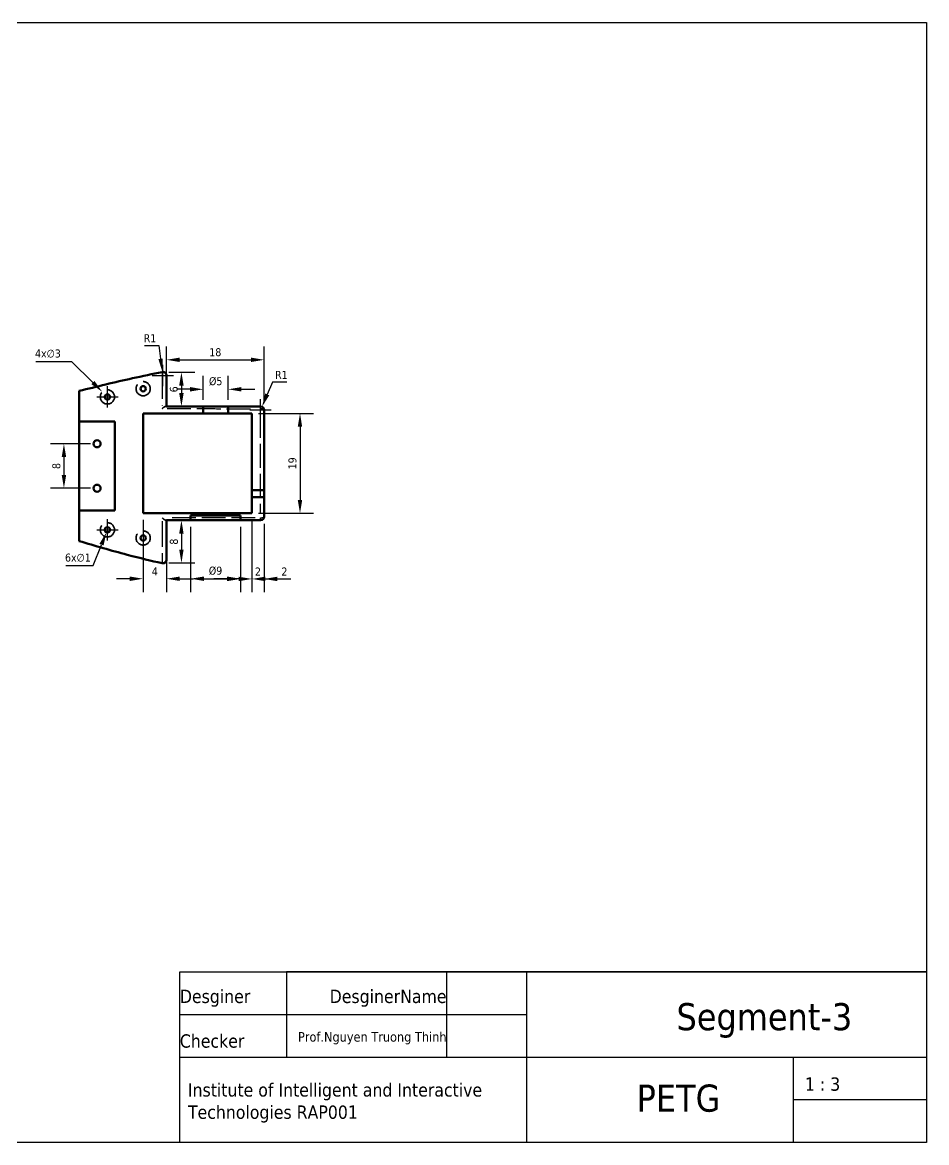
# Model space of a CAD drawing. Header units: millimetres. Extents: x 50 to 347, y 240 to 450.
# Drawn here: x 177.7 to 347.2, y 240 to 450 of the extents above; entities that cross this region are included whole.
import ezdxf

# ---------------------------------------------------------------- set-up
doc = ezdxf.new("R2010")
doc.units = ezdxf.units.MM
doc.header["$LTSCALE"] = 25.4
doc.linetypes.add('DASHED', pattern=[0.2067, 0.1654, -0.0413])
for name, color, linetype, lineweight in [('Hidden (ANSI)', 7, 'DASHED', 35), ('Hidden Narrow (ANSI)', 7, 'DASHED', 25), ('Visible (ANSI)', 7, 'Continuous', 50)]:
    doc.layers.add(name, color=color, linetype=linetype, lineweight=lineweight)
doc.styles.add('Note Text (ISO)', font='tahoma.ttf')
doc.dimstyles.new('ISO1-1', dxfattribs={"dimtxt": 1.5, "dimasz": 2.5, "dimexe": 2.5, "dimexo": 1.25, "dimtad": 1, "dimtoh": 1, "dimdec": 0, "dimzin": 0, "dimdsep": 46, "dimtxsty": 'Note Text (ISO)', "dimcen": 2, "dimclrt": 256, "dimadec": 0, "dimazin": 0, "dimtfac": 1, "dimtdec": 0, "dimtofl": 0, "dimtmove": 0, "dimatfit": 3, "dimfxl": 25.4, "dimtolj": 1, "dimtzin": 0, "dimarcsym": 0})

# ---------------------------------------------------------------- blocks, each defined once
blk = doc.blocks.new('*D8')
at = {"color": 0, "lineweight": -2, "transparency": 16777216}
for p, q in [((191.59, 354.92), (195.59, 354.92)), ((193.59, 352.92), (193.59, 356.92)), ((190.92, 348.22), (192.48, 352.13)), ((185.82, 348.22), (190.92, 348.22))]:
    blk.add_line(p, q, dxfattribs=at)
at = {"color": 0, "transparency": 16777216}
blk.add_solid([(192.09, 352.28), (192.87, 351.98), (193.41, 354.45)], dxfattribs=at)
at = {"layer": 'Defpoints', "color": 0, "transparency": 16777216}
for p in [(193.78, 355.38), (193.41, 354.45)]:
    blk.add_point(p, dxfattribs=at)
at = {"transparency": 16777216, "insert": (188.06, 349.7), "char_height": 1.5, "attachment_point": 5, "style": 'Note Text (ISO)'}
blk.add_mtext('\\A1;6x∅1', dxfattribs=at)
blk = doc.blocks.new('*D10')
at = {"color": 0, "lineweight": -2, "transparency": 16777216}
for p, q in [((200.29, 356.76), (200.29, 343.25)), ((204.66, 355.46), (204.66, 343.25)), ((197.79, 345.75), (195.29, 345.75)), ((207.16, 345.75), (209.66, 345.75))]:
    blk.add_line(p, q, dxfattribs=at)
at = {"color": 0, "transparency": 16777216}
for points in [[(197.79, 346.16), (197.79, 345.33), (200.29, 345.75)], [(207.16, 346.16), (207.16, 345.33), (204.66, 345.75)]]:
    blk.add_solid(points, dxfattribs=at)
at = {"layer": 'Defpoints', "color": 0, "transparency": 16777216}
for p in [(200.29, 358.01), (204.66, 356.71), (204.66, 345.75)]:
    blk.add_point(p, dxfattribs=at)
at = {"transparency": 16777216, "insert": (202.47, 347.12), "char_height": 1.5, "attachment_point": 5, "style": 'Note Text (ISO)'}
blk.add_mtext('\\A1;4', dxfattribs=at)
blk = doc.blocks.new('*D14')
at = {"color": 0, "lineweight": -2, "transparency": 16777216}
for p, q in [((209.19, 355.46), (209.19, 343.25)), ((218.52, 355.46), (218.52, 343.25)), ((211.69, 345.75), (216.02, 345.75))]:
    blk.add_line(p, q, dxfattribs=at)
at = {"color": 0, "transparency": 16777216}
for points in [[(211.69, 346.16), (211.69, 345.33), (209.19, 345.75)], [(216.02, 346.16), (216.02, 345.33), (218.52, 345.75)]]:
    blk.add_solid(points, dxfattribs=at)
at = {"layer": 'Defpoints', "color": 0, "transparency": 16777216}
for p in [(209.19, 356.71), (218.52, 356.71), (218.52, 345.75)]:
    blk.add_point(p, dxfattribs=at)
at = {"transparency": 16777216, "insert": (213.86, 347.23), "char_height": 1.5, "attachment_point": 5, "style": 'Note Text (ISO)'}
blk.add_mtext('\\A1;%%C9', dxfattribs=at)
blk = doc.blocks.new('*D16')
at = {"color": 0, "lineweight": -2, "transparency": 16777216}
for p, q in [((218.52, 355.46), (218.52, 343.21)), ((220.69, 356.76), (220.69, 343.21)), ((216.02, 345.71), (213.52, 345.71)), ((223.19, 345.71), (227.86, 345.71))]:
    blk.add_line(p, q, dxfattribs=at)
at = {"color": 0, "transparency": 16777216}
for points in [[(216.02, 346.13), (216.02, 345.29), (218.52, 345.71)], [(223.19, 346.13), (223.19, 345.29), (220.69, 345.71)]]:
    blk.add_solid(points, dxfattribs=at)
at = {"layer": 'Defpoints', "color": 0, "transparency": 16777216}
for p in [(220.69, 358.01), (218.52, 356.71), (220.69, 345.71)]:
    blk.add_point(p, dxfattribs=at)
at = {"transparency": 16777216, "insert": (226.78, 347.1), "char_height": 1.5, "attachment_point": 5, "style": 'Note Text (ISO)'}
blk.add_mtext('\\A1;2', dxfattribs=at)
blk = doc.blocks.new('*D17')
at = {"color": 0, "lineweight": -2, "transparency": 16777216}
for p, q in [((220.69, 356.76), (220.69, 343.21)), ((222.96, 356.07), (222.96, 343.21)), ((218.19, 345.71), (215.69, 345.71)), ((225.46, 345.71), (227.96, 345.71))]:
    blk.add_line(p, q, dxfattribs=at)
at = {"color": 0, "transparency": 16777216}
for points in [[(218.19, 346.13), (218.19, 345.29), (220.69, 345.71)], [(225.46, 346.13), (225.46, 345.29), (222.96, 345.71)]]:
    blk.add_solid(points, dxfattribs=at)
at = {"layer": 'Defpoints', "color": 0, "transparency": 16777216}
for p in [(220.69, 358.01), (222.96, 357.32), (222.96, 345.71)]:
    blk.add_point(p, dxfattribs=at)
at = {"transparency": 16777216, "insert": (221.82, 347.1), "char_height": 1.5, "attachment_point": 5, "style": 'Note Text (ISO)'}
blk.add_mtext('\\A1;2', dxfattribs=at)
blk = doc.blocks.new('*D19')
at = {"color": 0, "lineweight": -2, "transparency": 16777216}
for p, q in [((224.54, 382.59), (223.56, 380.29)), ((227.25, 382.59), (224.54, 382.59)), ((222.32, 375.38), (222.32, 379.38)), ((220.32, 377.38), (224.32, 377.38))]:
    blk.add_line(p, q, dxfattribs=at)
at = {"color": 0, "transparency": 16777216}
blk.add_solid([(223.18, 380.46), (223.94, 380.13), (222.58, 377.99)], dxfattribs=at)
at = {"layer": 'Defpoints', "color": 0, "transparency": 16777216}
for p in [(222.32, 377.38), (222.58, 377.99)]:
    blk.add_point(p, dxfattribs=at)
at = {"transparency": 16777216, "insert": (226.2, 383.97), "char_height": 1.5, "attachment_point": 5, "style": 'Note Text (ISO)'}
blk.add_mtext('\\A1;R1', dxfattribs=at)
blk = doc.blocks.new('*D28')
at = {"color": 0, "lineweight": -2, "transparency": 16777216}
for p, q in [((190.41, 371.05), (182.94, 371.05)), ((185.44, 368.55), (185.44, 365.21)), ((190.41, 362.71), (182.94, 362.71))]:
    blk.add_line(p, q, dxfattribs=at)
at = {"color": 0, "transparency": 16777216}
for points in [[(185.02, 368.55), (185.86, 368.55), (185.44, 371.05)], [(185.02, 365.21), (185.86, 365.21), (185.44, 362.71)]]:
    blk.add_solid(points, dxfattribs=at)
at = {"layer": 'Defpoints', "color": 0, "transparency": 16777216}
for p in [(191.66, 371.05), (185.44, 362.71), (191.66, 362.71)]:
    blk.add_point(p, dxfattribs=at)
at = {"transparency": 16777216, "insert": (184.03, 366.88), "char_height": 1.5, "attachment_point": 5, "rotation": 90, "style": 'Note Text (ISO)'}
blk.add_mtext('\\A1;8', dxfattribs=at)
blk = doc.blocks.new('*D29')
at = {"color": 0, "lineweight": -2, "transparency": 16777216}
for p, q in [((180.15, 386.48), (186.88, 386.48)), ((186.88, 386.48), (190.87, 382.53)), ((193.59, 377.83), (193.59, 381.83)), ((191.59, 379.83), (195.59, 379.83))]:
    blk.add_line(p, q, dxfattribs=at)
at = {"color": 0, "transparency": 16777216}
blk.add_solid([(191.16, 382.83), (190.57, 382.24), (192.64, 380.77)], dxfattribs=at)
at = {"layer": 'Defpoints', "color": 0, "transparency": 16777216}
for p in [(192.64, 380.77), (194.54, 378.9)]:
    blk.add_point(p, dxfattribs=at)
at = {"transparency": 16777216, "insert": (182.44, 387.96), "char_height": 1.5, "attachment_point": 5, "style": 'Note Text (ISO)'}
blk.add_mtext('\\A1;4x∅3', dxfattribs=at)
blk = doc.blocks.new('*D31')
at = {"color": 0, "lineweight": -2, "transparency": 16777216}
for p, q in [((205.11, 384.47), (209.97, 384.47)), ((207.47, 381.97), (207.47, 380.54)), ((205.85, 378.04), (209.97, 378.04))]:
    blk.add_line(p, q, dxfattribs=at)
at = {"color": 0, "transparency": 16777216}
for points in [[(207.05, 381.97), (207.88, 381.97), (207.47, 384.47)], [(207.05, 380.54), (207.88, 380.54), (207.47, 378.04)]]:
    blk.add_solid(points, dxfattribs=at)
at = {"layer": 'Defpoints', "color": 0, "transparency": 16777216}
for p in [(203.86, 384.47), (204.6, 378.04), (207.47, 378.04)]:
    blk.add_point(p, dxfattribs=at)
at = {"transparency": 16777216, "insert": (206.06, 381.26), "char_height": 1.5, "attachment_point": 5, "rotation": 90, "style": 'Note Text (ISO)'}
blk.add_mtext('\\A1;6', dxfattribs=at)
blk = doc.blocks.new('*D32')
at = {"color": 0, "lineweight": -2, "transparency": 16777216}
for p, q in [((205.91, 356.71), (209.97, 356.71)), ((207.47, 354.21), (207.47, 351.2)), ((205.09, 348.7), (209.97, 348.7))]:
    blk.add_line(p, q, dxfattribs=at)
at = {"color": 0, "transparency": 16777216}
for points in [[(207.05, 354.21), (207.88, 354.21), (207.47, 356.71)], [(207.05, 351.2), (207.88, 351.2), (207.47, 348.7)]]:
    blk.add_solid(points, dxfattribs=at)
at = {"layer": 'Defpoints', "color": 0, "transparency": 16777216}
for p in [(204.66, 356.71), (203.84, 348.7), (207.47, 348.7)]:
    blk.add_point(p, dxfattribs=at)
at = {"transparency": 16777216, "insert": (206.06, 352.7), "char_height": 1.5, "attachment_point": 5, "rotation": 90, "style": 'Note Text (ISO)'}
blk.add_mtext('\\A1;8', dxfattribs=at)
blk = doc.blocks.new('*D34')
at = {"color": 0, "lineweight": -2, "transparency": 16777216}
for p, q in [((211.56, 379.29), (211.56, 383.76)), ((216.22, 379.29), (216.22, 383.76)), ((209.06, 381.26), (206.56, 381.26)), ((218.72, 381.26), (221.22, 381.26))]:
    blk.add_line(p, q, dxfattribs=at)
at = {"color": 0, "transparency": 16777216}
for points in [[(209.06, 381.68), (209.06, 380.84), (211.56, 381.26)], [(218.72, 381.68), (218.72, 380.84), (216.22, 381.26)]]:
    blk.add_solid(points, dxfattribs=at)
at = {"layer": 'Defpoints', "color": 0, "transparency": 16777216}
for p in [(216.22, 381.26), (211.56, 378.04), (216.22, 378.04)]:
    blk.add_point(p, dxfattribs=at)
at = {"transparency": 16777216, "insert": (213.89, 382.74), "char_height": 1.5, "attachment_point": 5, "style": 'Note Text (ISO)'}
blk.add_mtext('\\A1;%%C5', dxfattribs=at)
blk = doc.blocks.new('*D38')
at = {"color": 0, "lineweight": -2, "transparency": 16777216}
for p, q in [((221.94, 376.74), (232.2, 376.74)), ((229.7, 374.24), (229.7, 360.51)), ((221.94, 358.01), (232.2, 358.01))]:
    blk.add_line(p, q, dxfattribs=at)
at = {"color": 0, "transparency": 16777216}
for points in [[(229.28, 374.24), (230.11, 374.24), (229.7, 376.74)], [(229.28, 360.51), (230.11, 360.51), (229.7, 358.01)]]:
    blk.add_solid(points, dxfattribs=at)
at = {"layer": 'Defpoints', "color": 0, "transparency": 16777216}
for p in [(220.69, 376.74), (220.69, 358.01), (229.7, 358.01)]:
    blk.add_point(p, dxfattribs=at)
at = {"transparency": 16777216, "insert": (228.29, 367.38), "char_height": 1.5, "attachment_point": 5, "rotation": 90, "style": 'Note Text (ISO)'}
blk.add_mtext('\\A1;19', dxfattribs=at)
blk = doc.blocks.new('*D41')
at = {"color": 0, "lineweight": -2, "transparency": 16777216}
for p, q in [((204.66, 379.29), (204.66, 389.29)), ((222.99, 378.63), (222.99, 389.29)), ((207.16, 386.79), (220.49, 386.79))]:
    blk.add_line(p, q, dxfattribs=at)
at = {"color": 0, "transparency": 16777216}
for points in [[(207.16, 387.2), (207.16, 386.37), (204.66, 386.79)], [(220.49, 387.2), (220.49, 386.37), (222.99, 386.79)]]:
    blk.add_solid(points, dxfattribs=at)
at = {"layer": 'Defpoints', "color": 0, "transparency": 16777216}
for p in [(222.99, 386.79), (204.66, 378.04), (222.99, 377.38)]:
    blk.add_point(p, dxfattribs=at)
at = {"transparency": 16777216, "insert": (213.82, 388.2), "char_height": 1.5, "attachment_point": 5, "style": 'Note Text (ISO)'}
blk.add_mtext('\\A1;18', dxfattribs=at)
blk = doc.blocks.new('*D42')
at = {"color": 0, "lineweight": -2, "transparency": 16777216}
for p, q in [((200.52, 389.47), (203.24, 389.47)), ((203.24, 389.47), (203.57, 386.99)), ((203.99, 381.85), (203.99, 385.85)), ((201.99, 383.85), (205.99, 383.85))]:
    blk.add_line(p, q, dxfattribs=at)
at = {"color": 0, "transparency": 16777216}
blk.add_solid([(203.98, 387.04), (203.15, 386.93), (203.9, 384.51)], dxfattribs=at)
at = {"layer": 'Defpoints', "color": 0, "transparency": 16777216}
for p in [(203.9, 384.51), (203.99, 383.85)]:
    blk.add_point(p, dxfattribs=at)
at = {"transparency": 16777216, "insert": (201.57, 390.84), "char_height": 1.5, "attachment_point": 5, "style": 'Note Text (ISO)'}
blk.add_mtext('\\A1;R1', dxfattribs=at)

msp = doc.modelspace()

# ---------------------------------------------------------------- linework, layer by layer
for p, q in [((207.17, 256.04), (207.17, 272.04)), ((257.17, 272.04), (227.17, 272.04)), ((227.17, 272.04), (227.17, 256.04)), ((272.17, 272.04), (257.17, 272.04)), ((257.17, 272.04), (257.17, 256.04)), ((322.17, 272.04), (272.17, 272.04)), ((272.17, 272.04), (272.17, 240.04)), ((347.17, 272.04), (322.17, 272.04)), ((207.17, 264.04), (272.17, 264.04)), ((207.17, 256.04), (347.17, 256.04)), ((322.17, 256.04), (322.17, 240.04)), ((347.17, 256.04), (347.17, 240.04)), ((347.17, 248.04), (322.17, 248.04))]:
    msp.add_line(p, q)
for points in [[(347.17, 240.04), (50.17, 240.04), (50.17, 450.04), (347.17, 450.04)], [(347.17, 240.04), (207.17, 240.04), (207.17, 272.04), (347.17, 272.04)]]:
    msp.add_lwpolyline(points, close=True)
at = {"layer": 'Hidden (ANSI)', "ltscale": 0.101461}
msp.add_line((204.54, 378.04), (204.66, 378.04), dxfattribs=at)
at = {"layer": 'Hidden (ANSI)', "ltscale": 0.007334}
for p, q in [((209.19, 357.61), (209.19, 357.61)), ((218.52, 357.61), (218.52, 357.61))]:
    msp.add_line(p, q, dxfattribs=at)
at = {"layer": 'Hidden (ANSI)', "ltscale": 0.202368}
for p, q in [((209.19, 357.61), (209.19, 356.71)), ((218.52, 357.61), (218.52, 356.71))]:
    msp.add_line(p, q, dxfattribs=at)
at = {"layer": 'Hidden (ANSI)', "ltscale": 0.084509}
msp.add_line((204.66, 356.71), (204.57, 356.71), dxfattribs=at)
at = {"layer": 'Hidden (ANSI)', "ltscale": 1.196756}
for centre in [(200.3, 381.37), (193.59, 379.83), (193.59, 354.92), (200.3, 353.39)]:
    msp.add_circle(centre, 1.33, dxfattribs=at)
at = {"layer": 'Hidden (ANSI)', "ltscale": 0.211927}
msp.add_open_spline([(204.54, 378.04), (204.49, 378.04), (204.44, 378.03), (204.3, 377.98), (204.22, 377.93), (204.05, 377.81), (203.97, 377.74), (203.89, 377.66), (203.89, 377.66), (203.88, 377.66)], degree=3, knots=[0, 0, 0, 0, 0.0759867, 0.0759867, 0.1781438, 0.1781438, 0.2800454, 0.2800454, 0.2809061, 0.2809061, 0.2809061, 0.2809061], dxfattribs=at)
at = {"layer": 'Hidden (ANSI)', "ltscale": 0.226688}
msp.add_open_spline([(204.57, 356.71), (204.53, 356.71), (204.48, 356.72), (204.37, 356.77), (204.29, 356.81), (204.11, 356.94), (203.99, 357.04), (203.88, 357.14), (203.88, 357.14), (203.88, 357.14)], degree=3, knots=[-0.3025232, -0.3025232, -0.3025232, -0.3025232, -0.2313211, -0.2313211, -0.1362394, -0.1362394, 0, 0, 0.0008737, 0.0008737, 0.0008737, 0.0008737], dxfattribs=at)
at = {"layer": 'Hidden Narrow (ANSI)', "ltscale": 0.162948}
msp.add_ellipse((222.32, 377.38), major_axis=(0, 0.667), ratio=0.131549, start_param=0.060398, end_param=1.14756, dxfattribs=at)
at = {"layer": 'Hidden Narrow (ANSI)', "ltscale": 0.228566}
msp.add_ellipse((222.32, 377.38), major_axis=(0.667, 0), ratio=0.357644, start_param=0.084705, end_param=1.609389, dxfattribs=at)
at = {"layer": 'Hidden Narrow (ANSI)', "ltscale": 0.171476}
msp.add_ellipse((222.32, 357.38), major_axis=(0, -0.667), ratio=0.123761, start_param=5.075609, end_param=6.219629, dxfattribs=at)
at = {"layer": 'Hidden Narrow (ANSI)', "ltscale": 0.227922}
msp.add_ellipse((222.32, 357.38), major_axis=(0.667, 0), ratio=0.297284, start_param=4.678332, end_param=6.198719, dxfattribs=at)
at = {"layer": 'Hidden Narrow (ANSI)', "ltscale": 1.185614}
msp.add_open_spline([(203.86, 384.47), (203.86, 384.46), (203.86, 384.44), (203.86, 384.28), (203.86, 383.96), (203.87, 383.26), (203.87, 382.94), (203.87, 382.6), (203.87, 382.13), (203.87, 381.6), (203.88, 380.27), (203.88, 379.43), (203.88, 378.42), (203.88, 378.29), (203.88, 378.16)], degree=3, knots=[-12.986108, -12.986108, -12.986108, -12.986108, -12.866487, -12.866487, -12.138037, -12.138037, -11.682755, -11.682755, -11.682755, -11.062738, -11.062738, -10.198363, -10.198363, -10.071531, -10.071531, -10.071531, -10.071531], dxfattribs=at)
at = {"layer": 'Hidden Narrow (ANSI)', "ltscale": 1.061227}
msp.add_open_spline([(204.8, 377.66), (207.78, 377.65), (210.76, 377.64), (213.75, 377.63), (215.29, 377.63), (216.83, 377.62), (219.35, 377.62), (220.33, 377.62), (221.32, 377.62)], degree=3, knots=[-5.512404, -5.512404, -5.512404, -5.512404, -2.795589, -2.795589, -2.795589, -1.397794, -1.397794, -0.504451, -0.504451, -0.504451, -0.504451], dxfattribs=at)
at = {"layer": 'Hidden Narrow (ANSI)', "ltscale": 1.069525}
msp.add_open_spline([(222.24, 376.63), (222.24, 375.52), (222.24, 374.39), (222.24, 371.35), (222.24, 369.42), (222.24, 367.48), (222.24, 365.46), (222.24, 363.42), (222.24, 360.33), (222.24, 359.25), (222.24, 358.18)], degree=3, knots=[-10.918787, -10.918787, -10.918787, -10.918787, -9.891532, -9.891532, -8.182291, -8.182291, -8.182291, -6.393373, -6.393373, -5.420206, -5.420206, -5.420206, -5.420206], dxfattribs=at)
at = {"layer": 'Hidden Narrow (ANSI)', "ltscale": 1.060372}
msp.add_open_spline([(221.32, 357.18), (220.34, 357.18), (219.35, 357.18), (216.83, 357.17), (215.3, 357.17), (213.76, 357.17), (210.77, 357.16), (207.78, 357.16), (204.8, 357.15)], degree=3, knots=[-14.024588, -14.024588, -14.024588, -14.024588, -13.133387, -13.133387, -11.739199, -11.739199, -11.739199, -9.021577, -9.021577, -9.021577, -9.021577], dxfattribs=at)
at = {"layer": 'Hidden Narrow (ANSI)', "ltscale": 1.14033}
msp.add_open_spline([(203.88, 356.54), (203.88, 356.28), (203.88, 356.02), (203.88, 354.8), (203.88, 353.86), (203.87, 352.33), (203.87, 351.7), (203.86, 351.13), (203.86, 350.32), (203.85, 349.62), (203.85, 348.93), (203.85, 348.77), (203.84, 348.7)], degree=3, knots=[-3.568593, -3.568593, -3.568593, -3.568593, -3.321925, -3.321925, -2.396999, -2.396999, -1.703204, -1.703204, -1.703204, -0.716173, -0.716173, -0.187821, -0.187821, -0.187821, -0.187821], dxfattribs=at)
at = {"layer": 'Visible (ANSI)'}
for p, q in [((204.66, 383.85), (204.66, 378.04)), ((188.32, 375.21), (188.32, 380.95)), ((204.66, 378.04), (211.56, 378.04)), ((211.56, 378.04), (211.56, 376.74)), ((216.22, 378.04), (211.56, 378.04)), ((216.22, 376.74), (216.22, 378.04)), ((216.22, 378.04), (222.32, 378.04)), ((211.56, 376.74), (200.29, 376.74)), ((200.29, 376.74), (200.29, 358.01)), ((211.56, 376.74), (216.22, 376.74)), ((220.69, 376.74), (216.22, 376.74)), ((220.69, 362.38), (220.69, 376.74)), ((222.99, 377.38), (222.99, 362.38)), ((194.99, 375.21), (188.32, 375.21)), ((188.32, 375.21), (188.32, 358.55)), ((194.99, 358.55), (194.99, 375.21)), ((222.99, 362.38), (220.69, 362.38)), ((220.69, 362.38), (220.69, 361.04)), ((222.99, 361.04), (222.99, 362.38)), ((220.69, 358.01), (220.69, 361.04)), ((220.69, 361.04), (222.99, 361.04)), ((222.99, 361.04), (222.99, 357.38)), ((188.32, 358.55), (194.99, 358.55)), ((188.32, 352.81), (188.32, 358.55)), ((200.29, 358.01), (220.69, 358.01)), ((209.19, 357.61), (209.19, 356.71)), ((218.52, 357.61), (209.19, 357.61)), ((218.52, 356.71), (218.52, 357.61)), ((204.66, 356.71), (204.66, 349.31)), ((209.19, 356.71), (204.66, 356.71)), ((209.19, 356.71), (218.52, 356.71)), ((222.32, 356.71), (218.52, 356.71))]:
    msp.add_line(p, q, dxfattribs=at)
for centre, radius in [((193.59, 379.83), 0.5), ((200.3, 381.37), 0.5), ((191.66, 371.05), 0.667), ((191.66, 362.71), 0.667), ((193.59, 354.92), 0.5), ((200.3, 353.39), 0.5)]:
    msp.add_circle(centre, radius, dxfattribs=at)
for centre, start, end in [((203.99, 383.85), 84.2279, 101.5373), ((222.32, 377.38), 0, 90), ((222.32, 357.38), 270, 0), ((203.99, 349.31), 257.4863, 0)]:
    msp.add_arc(centre, 0.667, start, end, dxfattribs=at)
for points, knots in [([(203.86, 384.5), (202.01, 384.12), (200.16, 383.73), (194.98, 382.58), (191.65, 381.78), (188.32, 380.95)], [0.87093884, 0.87093884, 0.87093884, 0.87093884, 0.89550181, 0.89550181, 0.9401207, 0.9401207, 0.9401207, 0.9401207]), ([(204.66, 383.85), (204.66, 383.94), (204.64, 384.02), (204.57, 384.18), (204.52, 384.26), (204.4, 384.38), (204.33, 384.43), (204.19, 384.49), (204.12, 384.51), (204.06, 384.51)], [0, 0, 0, 0, 0.0781289, 0.0781289, 0.1562578, 0.1562578, 0.2343867, 0.2343867, 0.2948609, 0.2948609, 0.2948609, 0.2948609]), ([(188.32, 352.81), (191.3, 351.9), (194.3, 351.04), (199.81, 349.59), (201.8, 349.12), (203.84, 348.66)], [-127.096552, -127.096552, -127.096552, -127.096552, -120.472402, -120.472402, -115.010114, -115.010114, -115.010114, -115.010114]), ([(203.84, 348.66), (203.93, 348.64), (204.02, 348.64), (204.19, 348.67), (204.27, 348.7), (204.42, 348.8), (204.48, 348.86), (204.57, 348.98), (204.6, 349.05), (204.64, 349.18), (204.66, 349.25), (204.66, 349.31)], [0, 0, 0, 0, 0.0781289, 0.0781289, 0.1562578, 0.1562578, 0.2343867, 0.2343867, 0.2966058, 0.2966058, 0.3588249, 0.3588249, 0.3588249, 0.3588249])]:
    msp.add_open_spline(points, degree=3, knots=knots, dxfattribs=at)

# ---------------------------------------------------------------- texts
at = {"style": 'Note Text (ISO)'}
for s, width, gutter_width, heights, insert, char_height, attachment_point in [('Desginer', 20, 25.4, [0], (207.17, 268.71), 2.5, 1), ('DesginerName', 19.9426, 25.4, [3.33], (257.17, 268.71), 2.5, 3), ('Segment-3', 22.8938, 0, [3.33], (333.23, 266.19), 5.08, 3), ('Checker', 20, 25.4, [0], (207.17, 257.79), 2.5, 7), ('Prof.Nguyen Truong Thinh', 32.5323, 25.4, [2.67], (257.17, 258.45), 1.8, 9), ('1 : 3', 20, 25.4, [0], (324.36, 249.71), 2.5, 7), ('Institute of Intelligent and Interactive Technologies RAP001', 65, 25.4, [0], (208.69, 251.17), 2.5, 1), ('PETG', 19.9426, 25.4, [3.33], (308.51, 250.92), 5.08, 3)]:
    msp.add_mtext_dynamic_manual_height_columns(s, width=width, gutter_width=gutter_width, heights=heights, dxfattribs=dict(at, insert=insert, char_height=char_height, attachment_point=attachment_point))

# ---------------------------------------------------------------- dimensions: what is measured, and where the dimension line sits
for center, mpoint, picture, middle in [((203.99, 383.85), (203.9, 384.51), '*D42', (201.57, 390.84)), ((222.32, 377.38), (222.58, 377.99), '*D19', (226.2, 383.97))]:
    dim = msp.add_radius_dim(center=center, mpoint=mpoint, dimstyle='ISO1-1')
    dim.commit()
    dim.dimension.update_dxf_attribs({"geometry": picture, "text_midpoint": middle})
dim = msp.add_diameter_dim_2p(p1=(194.54, 378.9), p2=(192.64, 380.77), text='4x<>', dimstyle='ISO1-1')
dim.commit()
dim.dimension.update_dxf_attribs({"geometry": '*D29', "text_midpoint": (182.44, 386.48), "dimtype": 163})
for base, p1, p2, picture, middle in [((222.99, 386.79), (204.66, 378.04), (222.99, 377.38), '*D41', (213.82, 388.2)), ((220.69, 345.71), (218.52, 356.71), (220.69, 358.01), '*D16', (226.78, 347.1)), ((222.96, 345.71), (220.69, 358.01), (222.96, 357.32), '*D17', (221.82, 347.1))]:
    dim = msp.add_linear_dim(base=base, p1=p1, p2=p2, dimstyle='ISO1-1')
    dim.commit()
    dim.dimension.update_dxf_attribs({"geometry": picture, "text_midpoint": middle})
for base, p1, p2, picture, middle in [((207.47, 378.04), (203.86, 384.47), (204.6, 378.04), '*D31', (206.06, 381.26)), ((229.7, 358.01), (220.69, 376.74), (220.69, 358.01), '*D38', (228.29, 367.38)), ((185.44, 362.71), (191.66, 371.05), (191.66, 362.71), '*D28', (184.03, 366.88)), ((207.47, 348.7), (204.66, 356.71), (203.84, 348.7), '*D32', (206.06, 352.7))]:
    dim = msp.add_linear_dim(base=base, p1=p1, p2=p2, angle=90, dimstyle='ISO1-1')
    dim.commit()
    dim.dimension.update_dxf_attribs({"geometry": picture, "text_midpoint": middle})
dim = msp.add_linear_dim(base=(216.22, 381.26), p1=(211.56, 378.04), p2=(216.22, 378.04), text='%%C<>', dimstyle='ISO1-1')
dim.commit()
dim.dimension.update_dxf_attribs({"geometry": '*D34', "text_midpoint": (213.89, 382.74)})
dim = msp.add_linear_dim(base=(204.66, 345.75), p1=(200.29, 358.01), p2=(204.66, 356.71), dimstyle='ISO1-1')
dim.commit()
dim.dimension.update_dxf_attribs({"geometry": '*D10', "text_midpoint": (202.47, 345.75), "dimtype": 160})
dim = msp.add_diameter_dim_2p(p1=(193.78, 355.38), p2=(193.41, 354.45), text='6x<>', dimstyle='ISO1-1')
dim.commit()
dim.dimension.update_dxf_attribs({"geometry": '*D8', "text_midpoint": (188.06, 349.7)})
dim = msp.add_linear_dim(base=(218.52, 345.75), p1=(209.19, 356.71), p2=(218.52, 356.71), text='%%C<>', dimstyle='ISO1-1')
dim.commit()
dim.dimension.update_dxf_attribs({"geometry": '*D14', "text_midpoint": (213.86, 345.75), "dimtype": 160})

doc.saveas('drawing.dxf')
